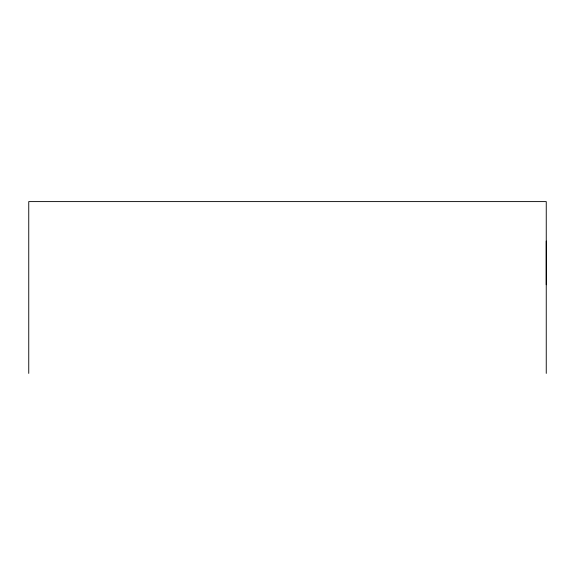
<?xml version="1.0" encoding="UTF-8"?>
<svg xmlns="http://www.w3.org/2000/svg" width="575" height="575" viewBox="0 0 575 575"><rect width="100%" height="100%" fill="white"/><g stroke="black" fill="none" stroke-linecap="round" stroke-linejoin="round"><path stroke-width="0.86" d="M546.25 284.747L546.25 241.083M546.25 373.398L546.25 201.602L28.75 201.602L28.75 373.398"/></g></svg>
